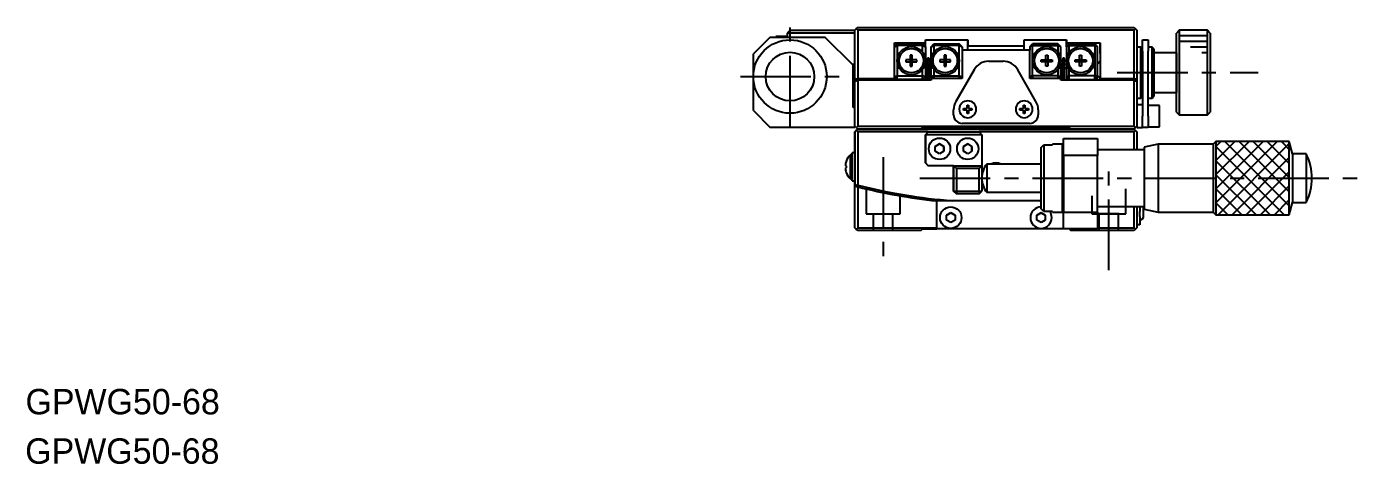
# Model space of a CAD drawing. Extents: x -13 to 402, y -21 to 235.
# Drawn here: x -12.6 to 225.6, y -20.9 to 56.5 of the extents above; entities that cross this region are included whole.
import ezdxf

# ---------------------------------------------------------------- set-up
doc = ezdxf.new("R2010")
doc.units = 0
doc.header["$LTSCALE"] = 10
doc.linetypes.add('CENTER', pattern=[2, 1.25, -0.25, 0.25, -0.25])
doc.linetypes.add('DASHED', pattern=[3.5, 2, -1.5])
doc.layers.get('0').update_dxf_attribs({"linetype": 'CONTINUOUS'})
doc.layers.add('CENTER', color=1, linetype='CENTER')
doc.styles.get("Standard").update_dxf_attribs({"font": 'FGP教科書体NT-M'})

msp = doc.modelspace()

# ---------------------------------------------------------------- linework, layer by layer
at = {"color": 7, "linetype": 'CONTINUOUS'}
for p, q in [((120.13297, 54.818313), (120.13297, 54.718313)), ((120.13297, 54.818313), (120.13297, 54.718313)), ((122.13297, 54.818313), (120.13297, 54.818313)), ((122.63297, 55.918313), (122.13297, 55.418313)), ((122.63297, 55.918313), (122.13297, 55.418313)), ((134.13297, 55.418313), (122.13297, 55.418313)), ((122.13297, 55.418313), (122.13297, 54.718313)), ((122.13297, 55.418313), (122.13297, 54.818313)), ((122.63297, 55.918313), (134.13297, 55.918313)), ((134.13297, 55.918313), (134.38297, 56.168313)), ((134.38297, 56.168313), (134.13297, 55.918313)), ((134.13297, 47.212419), (134.13297, 55.918313)), ((134.63297, 56.418313), (134.38297, 56.168313)), ((134.38297, 56.168313), (134.63297, 56.418313)), ((134.38297, 56.168313), (134.63297, 55.918313)), ((134.63297, 56.418313), (183.63297, 56.418313)), ((134.63297, 55.918313), (134.63297, 47.372872)), ((183.63297, 55.918313), (134.63297, 55.918313)), ((183.63297, 56.418313), (183.88297, 56.168313)), ((183.63297, 55.918313), (183.88297, 56.168313)), ((183.63297, 47.372872), (183.63297, 55.918313)), ((183.88297, 56.168313), (184.13297, 55.918313)), ((184.13297, 55.918313), (184.13297, 47.212419)), ((191.63297, 55.918313), (191.13297, 55.418313)), ((191.13297, 51.918313), (191.13297, 55.418313)), ((191.13297, 48.418313), (191.13297, 55.418313)), ((191.63297, 55.918313), (191.63297, 48.418313)), ((196.63297, 55.918313), (191.63297, 55.918313)), ((196.63297, 48.418313), (196.63297, 55.918313)), ((197.13297, 55.418313), (196.63297, 55.918313)), ((197.13297, 55.418313), (197.13297, 48.418313)), ((119.13297, 54.718313), (116.13297, 51.718313)), ((119.13297, 54.718313), (128.83297, 54.718313)), ((133.83297, 49.718313), (128.83297, 54.718313)), ((141.13297, 53.707635), (146.63297, 53.707635)), ((141.13297, 47.372872), (141.13297, 53.707635)), ((141.63297, 53.543497), (141.13297, 53.004029)), ((141.13297, 53.004029), (141.63297, 53.20939)), ((141.63297, 53.543497), (141.63297, 53.20939)), ((141.63297, 53.543497), (146.13297, 53.543497)), ((141.63297, 53.20939), (141.63297, 50.518313)), ((146.13297, 53.20939), (141.63297, 53.20939)), ((146.13297, 53.543497), (146.13297, 53.20939)), ((146.13297, 53.543497), (146.63297, 53.004029)), ((146.13297, 53.20939), (146.63297, 53.004029)), ((146.13297, 52.018313), (146.13297, 53.20939)), ((146.63297, 54.238188), (154.13297, 54.238188)), ((146.63297, 53.707635), (146.63297, 54.238188)), ((146.63297, 53.004029), (146.63297, 53.707635)), ((146.63297, 53.004029), (146.63297, 51.329542)), ((147.63297, 53.004029), (148.13297, 53.543497)), ((147.63297, 53.004029), (148.13297, 53.20939)), ((147.63297, 51.329542), (147.63297, 53.004029)), ((148.13297, 53.20939), (148.13297, 53.543497)), ((148.13297, 53.543497), (152.63297, 53.543497)), ((152.63297, 53.20939), (148.13297, 53.20939)), ((148.13297, 53.20939), (148.13297, 52.018313)), ((152.63297, 53.20939), (152.63297, 53.543497)), ((153.13297, 53.004029), (152.63297, 53.543497)), ((152.63297, 50.518313), (152.63297, 53.20939)), ((152.63297, 53.20939), (153.13297, 53.004029)), ((153.13297, 53.004029), (153.13297, 52.418313)), ((153.13297, 52.418313), (153.13297, 47.372872)), ((165.13297, 52.418313), (153.13297, 52.418313)), ((154.13297, 54.238188), (154.13297, 53.177524)), ((154.13297, 53.177524), (154.13297, 54.238188)), ((154.13297, 52.418313), (154.13297, 54.238188)), ((154.13297, 53.177524), (164.13297, 53.177524)), ((154.13297, 52.418313), (154.13297, 53.177524)), ((154.13297, 52.418313), (154.13297, 53.177524)), ((164.13297, 54.238188), (171.63297, 54.238188)), ((164.13297, 53.177524), (164.13297, 54.238188)), ((164.13297, 52.418313), (164.13297, 53.177524)), ((165.13297, 53.004029), (165.63297, 53.543497)), ((165.63297, 53.20939), (165.13297, 53.004029)), ((165.13297, 53.004029), (165.13297, 52.418313)), ((165.13297, 47.372872), (165.13297, 52.418313)), ((165.63297, 53.20939), (165.63297, 53.543497)), ((170.13297, 53.543497), (165.63297, 53.543497)), ((165.63297, 50.518313), (165.63297, 53.20939)), ((165.63297, 53.20939), (170.13297, 53.20939)), ((170.13297, 53.20939), (170.13297, 53.543497)), ((170.63297, 53.004029), (170.13297, 53.543497)), ((170.63297, 53.004029), (170.13297, 53.20939)), ((170.13297, 53.20939), (170.13297, 52.018313)), ((170.63297, 51.329542), (170.63297, 53.004029)), ((171.63297, 54.238188), (171.63297, 53.707635)), ((171.63297, 53.707635), (171.63297, 54.238188)), ((171.63297, 53.004029), (171.63297, 54.238188)), ((171.63297, 53.707635), (177.63297, 53.707635)), ((171.63297, 53.004029), (171.63297, 53.707635)), ((171.63297, 53.004029), (171.63297, 53.707635)), ((172.13297, 53.543497), (171.63297, 53.004029)), ((172.13297, 53.20939), (171.63297, 53.004029)), ((171.63297, 53.004029), (171.63297, 51.329542)), ((172.13297, 53.543497), (172.13297, 53.20939)), ((176.63297, 53.543497), (172.13297, 53.543497)), ((172.13297, 53.20939), (176.63297, 53.20939)), ((172.13297, 52.018313), (172.13297, 53.20939)), ((176.63297, 53.543497), (176.63297, 53.20939)), ((176.63297, 53.543497), (177.13297, 53.004029)), ((176.63297, 53.20939), (176.63297, 50.518313)), ((177.13297, 53.004029), (176.63297, 53.20939)), ((177.13297, 47.737155), (177.13297, 53.004029)), ((177.63297, 53.707635), (177.63297, 47.372872)), ((177.63297, 51.805937), (177.63297, 53.707635)), ((184.83297, 52.918313), (184.13297, 52.918313)), ((184.83297, 48.418313), (184.83297, 52.918313)), ((185.13297, 52.618313), (184.83297, 52.918313)), ((185.13297, 54.218313), (186.13297, 54.218313)), ((185.13297, 52.218313), (185.13297, 54.218313)), ((186.13297, 54.218313), (186.13297, 52.218313)), ((186.83297, 52.918313), (186.13297, 52.918313)), ((186.83297, 48.418313), (186.83297, 52.918313)), ((187.13297, 52.618313), (186.83297, 52.918313)), ((187.13297, 52.618313), (187.13297, 48.418313)), ((116.13297, 47.718313), (116.13297, 51.718313)), ((141.63297, 50.518313), (141.63297, 47.874505)), ((143.95297, 50.698313), (143.159581, 50.698313)), ((143.159581, 50.698313), (143.159581, 50.338313)), ((143.159581, 50.338313), (143.95297, 50.338313)), ((143.937235, 50.698313), (143.937235, 50.338313)), ((144.31297, 51.491701), (143.95297, 51.491701)), ((143.95297, 51.491701), (143.95297, 50.698313)), ((144.31297, 50.714048), (143.95297, 50.714048)), ((143.95297, 50.338313), (143.95297, 49.544925)), ((143.95297, 50.322578), (144.31297, 50.322578)), ((144.31297, 50.698313), (144.31297, 51.491701)), ((145.106358, 50.698313), (144.31297, 50.698313)), ((144.31297, 49.544925), (144.31297, 50.338313)), ((144.31297, 50.338313), (145.106358, 50.338313)), ((144.328705, 50.338313), (144.328705, 50.698313)), ((145.106358, 50.338313), (145.106358, 50.698313)), ((146.63297, 51.329542), (146.522656, 51.250217)), ((146.63297, 51.329542), (146.63297, 50.518313)), ((146.63297, 50.518313), (146.63297, 49.403627)), ((146.98297, 50.197032), (146.98297, 50.95511)), ((147.28297, 50.95511), (146.98297, 50.95511)), ((146.98297, 47.285905), (146.98297, 50.197032)), ((147.28297, 50.95511), (147.28297, 50.197032)), ((147.28297, 47.285905), (147.28297, 50.197032)), ((147.63297, 50.518313), (147.63297, 51.329542)), ((147.743283, 51.250217), (147.63297, 51.329542)), ((147.63297, 49.403627), (147.63297, 50.518313)), ((149.95297, 50.698313), (149.159581, 50.698313)), ((149.159581, 50.698313), (149.159581, 50.338313)), ((149.159581, 50.338313), (149.95297, 50.338313)), ((149.937235, 50.698313), (149.937235, 50.338313)), ((150.31297, 51.491701), (149.95297, 51.491701)), ((149.95297, 51.491701), (149.95297, 50.698313)), ((150.31297, 50.714048), (149.95297, 50.714048)), ((149.95297, 50.338313), (149.95297, 49.544925)), ((149.95297, 50.322578), (150.31297, 50.322578)), ((150.31297, 50.698313), (150.31297, 51.491701)), ((151.106358, 50.698313), (150.31297, 50.698313)), ((150.31297, 49.544925), (150.31297, 50.338313)), ((150.31297, 50.338313), (151.106358, 50.338313)), ((150.328705, 50.338313), (150.328705, 50.698313)), ((151.106358, 50.338313), (151.106358, 50.698313)), ((152.63297, 47.874505), (152.63297, 50.518313)), ((157.865021, 50.418313), (160.400919, 50.418313)), ((165.63297, 47.874505), (165.63297, 50.518313)), ((167.159581, 50.338313), (167.159581, 50.698313)), ((167.159581, 50.698313), (167.95297, 50.698313)), ((167.95297, 50.338313), (167.159581, 50.338313)), ((167.937235, 50.338313), (167.937235, 50.698313)), ((167.95297, 51.491701), (168.31297, 51.491701)), ((167.95297, 50.698313), (167.95297, 51.491701)), ((167.95297, 50.714048), (168.31297, 50.714048)), ((167.95297, 49.544925), (167.95297, 50.338313)), ((168.31297, 50.322578), (167.95297, 50.322578)), ((168.31297, 51.491701), (168.31297, 50.698313)), ((168.31297, 50.698313), (169.106358, 50.698313)), ((168.31297, 50.338313), (168.31297, 49.544925)), ((169.106358, 50.338313), (168.31297, 50.338313)), ((168.328705, 50.698313), (168.328705, 50.338313)), ((169.106358, 50.698313), (169.106358, 50.338313)), ((170.522656, 51.250217), (170.63297, 51.329542)), ((170.63297, 50.518313), (170.63297, 51.329542)), ((170.63297, 49.403627), (170.63297, 50.518313)), ((170.98297, 50.95511), (170.98297, 50.197032)), ((171.28297, 50.95511), (170.98297, 50.95511)), ((170.98297, 47.285905), (170.98297, 50.197032)), ((171.28297, 50.197032), (171.28297, 50.95511)), ((171.28297, 47.285905), (171.28297, 50.197032)), ((171.63297, 51.329542), (171.63297, 50.518313)), ((171.63297, 51.329542), (171.743283, 51.250217)), ((171.63297, 50.518313), (171.63297, 49.403627)), ((173.159581, 50.338313), (173.159581, 50.698313)), ((173.159581, 50.698313), (173.95297, 50.698313)), ((173.95297, 50.338313), (173.159581, 50.338313)), ((173.937235, 50.338313), (173.937235, 50.698313)), ((173.95297, 51.491701), (174.31297, 51.491701)), ((173.95297, 50.698313), (173.95297, 51.491701)), ((173.95297, 50.714048), (174.31297, 50.714048)), ((173.95297, 49.544925), (173.95297, 50.338313)), ((174.31297, 50.322578), (173.95297, 50.322578)), ((174.31297, 51.491701), (174.31297, 50.698313)), ((174.31297, 50.698313), (175.106358, 50.698313)), ((174.31297, 50.338313), (174.31297, 49.544925)), ((175.106358, 50.338313), (174.31297, 50.338313)), ((174.328705, 50.698313), (174.328705, 50.338313)), ((175.106358, 50.698313), (175.106358, 50.338313)), ((176.63297, 50.518313), (176.63297, 47.874505)), ((177.38297, 50.168313), (177.13297, 49.918313)), ((177.63297, 50.418313), (177.38297, 50.168313)), ((185.13297, 52.218313), (185.13297, 40.718313)), ((186.13297, 40.718313), (186.13297, 52.218313)), ((191.13297, 51.918313), (187.13297, 51.918313)), ((191.13297, 44.918313), (191.13297, 51.918313)), ((191.13297, 51.918313), (191.13297, 48.418313)), ((116.13297, 41.718313), (116.13297, 47.718313)), ((133.63297, 49.918313), (134.13297, 49.918313)), ((133.83297, 42.218313), (133.83297, 49.718313)), ((141.13297, 47.737155), (141.63297, 47.874505)), ((141.13297, 47.737155), (141.63297, 47.218876)), ((141.63297, 47.874505), (146.13297, 47.874505)), ((141.63297, 47.218876), (141.63297, 47.874505)), ((143.95297, 49.544925), (144.31297, 49.544925)), ((146.13297, 47.874505), (146.13297, 49.018313)), ((146.13297, 47.218876), (146.13297, 47.874505)), ((146.63297, 47.737155), (146.13297, 47.874505)), ((146.13297, 47.218876), (146.63297, 47.737155)), ((146.469335, 49.629553), (146.63297, 49.403627)), ((146.63297, 49.918313), (146.98297, 49.918313)), ((146.63297, 49.403627), (146.63297, 47.737155)), ((146.964047, 49.356415), (146.63297, 49.032573)), ((146.63297, 47.737155), (146.63297, 47.057535)), ((146.965991, 49.358294), (146.964048, 49.356417)), ((146.982954, 49.372886), (146.964053, 49.356421)), ((147.28297, 49.918313), (147.63297, 49.918313)), ((147.632928, 49.109953), (147.28303, 49.372641)), ((147.63297, 49.403627), (147.796605, 49.629553)), ((147.63297, 47.737155), (147.63297, 49.403627)), ((148.13297, 47.874505), (147.63297, 47.737155)), ((147.63297, 47.372872), (147.63297, 47.737155)), ((147.63297, 47.737155), (147.984389, 47.372855)), ((148.13297, 49.018313), (148.13297, 47.874505)), ((148.13297, 47.874505), (152.63297, 47.874505)), ((148.13297, 47.874505), (148.13297, 47.372872)), ((149.95297, 49.544925), (150.31297, 49.544925)), ((155.266944, 48.918313), (152.034894, 43.320237)), ((152.63297, 47.874505), (153.13297, 47.737155)), ((152.63297, 47.874505), (152.63297, 47.372872)), ((152.781551, 47.372855), (153.13297, 47.737155)), ((166.231046, 43.320237), (162.998995, 48.918313)), ((165.63297, 47.874505), (165.13297, 47.737155)), ((165.484389, 47.372855), (165.13297, 47.737155)), ((170.13297, 47.874505), (165.63297, 47.874505)), ((165.63297, 47.874505), (165.63297, 47.372872)), ((168.31297, 49.544925), (167.95297, 49.544925)), ((170.13297, 49.018313), (170.13297, 47.874505)), ((170.13297, 47.874505), (170.63297, 47.737155)), ((170.13297, 47.874505), (170.13297, 47.372872)), ((170.63297, 47.737155), (170.281551, 47.372855)), ((170.63297, 49.403627), (170.469335, 49.629553)), ((170.63297, 49.918313), (170.98297, 49.918313)), ((170.63297, 47.737155), (170.63297, 49.403627)), ((170.63297, 47.372872), (170.63297, 47.737155)), ((170.982875, 49.372623), (170.633015, 49.109956)), ((171.28297, 49.918313), (171.63297, 49.918313)), ((171.301888, 49.35642), (171.282997, 49.372877)), ((171.63297, 49.032573), (171.301892, 49.356415)), ((171.796605, 49.629553), (171.63297, 49.403627)), ((171.63297, 49.403627), (171.63297, 47.737155)), ((171.63297, 47.737155), (172.13297, 47.874505)), ((172.13297, 47.218876), (171.63297, 47.737155)), ((171.63297, 47.737155), (171.63297, 47.057535)), ((172.13297, 47.874505), (172.13297, 49.018313)), ((176.63297, 47.874505), (172.13297, 47.874505)), ((172.13297, 47.218876), (172.13297, 47.874505)), ((174.31297, 49.544925), (173.95297, 49.544925)), ((176.63297, 47.218876), (176.63297, 47.874505)), ((177.13297, 47.737155), (176.63297, 47.874505)), ((177.13297, 47.737155), (176.63297, 47.218876)), ((177.13297, 47.918313), (177.38297, 47.668313)), ((177.23297, 47.818313), (177.13297, 47.718313)), ((177.13297, 47.057535), (177.13297, 47.737155)), ((177.38297, 47.668313), (177.63297, 47.418313)), ((184.83297, 43.918313), (184.83297, 48.418313)), ((186.83297, 43.918313), (186.83297, 48.418313)), ((187.13297, 48.418313), (187.13297, 44.218313)), ((191.13297, 41.418313), (191.13297, 48.418313)), ((191.13297, 48.418313), (191.13297, 44.918313)), ((191.63297, 48.418313), (191.63297, 40.918313)), ((196.63297, 40.918313), (196.63297, 48.418313)), ((197.13297, 48.418313), (197.13297, 41.418313)), ((134.13297, 46.897735), (134.13297, 47.212419)), ((134.13297, 46.418318), (134.13297, 46.897735)), ((134.13297, 38.918313), (134.13297, 46.418318)), ((134.63297, 47.372872), (141.13297, 47.372872)), ((134.63297, 47.057535), (134.63297, 38.918313)), ((147.63297, 47.057535), (134.63297, 47.057535)), ((141.13297, 47.057535), (141.13297, 47.372872)), ((146.13297, 47.218876), (141.63297, 47.218876)), ((141.63297, 47.218876), (141.63297, 47.057535)), ((146.13297, 47.057535), (146.13297, 47.218876)), ((146.633012, 47.135646), (146.723691, 47.057433)), ((146.98297, 47.057535), (146.98297, 47.285905)), ((147.28297, 47.285905), (147.28297, 47.057535)), ((147.474004, 47.057535), (147.63297, 47.213027)), ((147.63297, 47.372872), (147.63297, 47.057535)), ((153.13297, 47.372872), (147.63297, 47.372872)), ((170.63297, 47.372872), (165.13297, 47.372872)), ((170.63297, 47.057535), (170.63297, 47.372872)), ((170.63297, 47.213027), (170.791935, 47.057535)), ((183.63297, 47.057535), (170.63297, 47.057535)), ((170.98297, 47.285905), (170.98297, 47.057535)), ((171.28297, 47.057535), (171.28297, 47.285905)), ((171.542221, 47.05741), (171.632925, 47.135644)), ((172.13297, 47.218876), (176.63297, 47.218876)), ((172.13297, 47.057535), (172.13297, 47.218876)), ((176.63297, 47.218876), (176.63297, 47.057535)), ((177.63297, 47.372872), (183.63297, 47.372872)), ((177.63297, 47.057535), (177.63297, 47.372872)), ((183.63297, 38.918313), (183.63297, 47.057535)), ((184.13297, 47.212419), (184.13297, 46.897735)), ((184.13297, 46.897735), (184.13297, 46.418318)), ((184.13297, 46.418318), (184.13297, 38.918313)), ((184.13297, 43.918313), (184.83297, 43.918313)), ((184.83297, 43.918313), (185.13297, 44.218313)), ((186.13297, 43.918313), (186.83297, 43.918313)), ((186.83297, 43.918313), (187.13297, 44.218313)), ((187.13297, 44.918313), (191.13297, 44.918313)), ((191.13297, 41.418313), (191.13297, 44.918313)), ((116.13297, 41.718313), (119.13297, 38.718313)), ((134.13297, 42.218313), (133.83297, 42.218313)), ((151.63297, 40.918313), (151.63297, 41.820237)), ((153.38297, 42.043313), (154.00797, 42.043313)), ((153.38297, 41.793313), (153.38297, 42.043313)), ((154.00797, 41.793313), (153.38297, 41.793313)), ((154.00797, 42.668313), (154.25797, 42.668313)), ((154.00797, 42.043313), (154.00797, 42.668313)), ((154.00797, 41.168313), (154.00797, 41.793313)), ((154.25797, 41.168313), (154.00797, 41.168313)), ((154.25797, 42.668313), (154.25797, 42.043313)), ((154.25797, 42.043313), (154.25797, 42.668313)), ((154.25797, 42.043313), (154.88297, 42.043313)), ((154.88297, 41.793313), (154.25797, 41.793313)), ((154.25797, 41.793313), (154.25797, 41.168313)), ((154.25797, 41.168313), (154.25797, 41.793313)), ((154.88297, 42.043313), (154.88297, 41.793313)), ((154.88297, 41.793313), (154.88297, 42.043313)), ((163.38297, 42.043313), (164.00797, 42.043313)), ((163.38297, 41.793313), (163.38297, 42.043313)), ((164.00797, 41.793313), (163.38297, 41.793313)), ((164.00797, 42.668313), (164.25797, 42.668313)), ((164.00797, 42.043313), (164.00797, 42.668313)), ((164.00797, 41.168313), (164.00797, 41.793313)), ((164.25797, 41.168313), (164.00797, 41.168313)), ((164.25797, 42.668313), (164.25797, 42.043313)), ((164.25797, 42.043313), (164.25797, 42.668313)), ((164.25797, 42.043313), (164.88297, 42.043313)), ((164.88297, 41.793313), (164.25797, 41.793313)), ((164.25797, 41.793313), (164.25797, 41.168313)), ((164.25797, 41.168313), (164.25797, 41.793313)), ((164.88297, 42.043313), (164.88297, 41.793313)), ((164.88297, 41.793313), (164.88297, 42.043313)), ((166.63297, 41.820237), (166.63297, 40.918313)), ((185.13297, 42.718313), (184.13297, 42.718313)), ((185.13297, 38.718313), (185.13297, 40.718313)), ((188.13297, 42.618313), (186.13297, 42.618313)), ((186.13297, 40.718313), (186.13297, 38.718313)), ((188.13297, 40.718313), (188.13297, 42.618313)), ((188.13297, 38.818313), (188.13297, 40.718313)), ((191.13297, 41.418313), (191.63297, 40.918313)), ((191.63297, 40.918313), (196.63297, 40.918313)), ((196.63297, 40.918313), (197.13297, 41.418313)), ((134.13297, 38.718313), (119.13297, 38.718313)), ((134.13297, 38.918313), (134.13297, 38.718313)), ((134.38297, 38.668313), (134.13297, 38.918313)), ((134.13297, 37.918313), (134.38297, 38.168313)), ((134.38297, 38.168313), (134.13297, 37.918313)), ((134.63297, 38.918313), (134.38297, 38.668313)), ((134.38297, 38.668313), (134.63297, 38.418313)), ((134.38297, 38.168313), (134.63297, 38.418313)), ((134.38297, 38.168313), (134.63297, 38.418313)), ((134.38297, 38.168313), (134.63297, 37.918313)), ((134.63297, 38.918313), (183.63297, 38.918313)), ((145.83297, 38.418313), (134.63297, 38.418313)), ((134.63297, 38.418313), (145.83297, 38.418313)), ((145.83297, 38.418313), (146.13297, 38.718313)), ((145.83297, 38.418313), (172.43297, 38.418313)), ((146.13297, 38.718313), (172.13297, 38.718313)), ((165.13297, 39.418313), (153.13297, 39.418313)), ((172.13297, 38.718313), (172.43297, 38.418313)), ((183.63297, 38.418313), (172.43297, 38.418313)), ((172.43297, 38.418313), (183.63297, 38.418313)), ((183.88297, 38.668313), (183.63297, 38.918313)), ((183.88297, 38.668313), (183.63297, 38.418313)), ((183.63297, 38.418313), (183.88297, 38.168313)), ((183.63297, 37.918313), (183.88297, 38.168313)), ((184.13297, 38.918313), (183.88297, 38.668313)), ((183.88297, 38.168313), (184.13297, 37.918313)), ((184.13297, 38.918313), (184.13297, 38.718313)), ((184.13297, 38.718313), (185.13297, 38.718313)), ((186.13297, 38.718313), (185.13297, 38.718313)), ((186.13297, 38.818313), (188.13297, 38.818313)), ((134.13297, 28.626873), (134.13297, 37.918313)), ((134.13297, 37.918313), (134.13297, 34.84153)), ((134.63297, 37.918313), (134.63297, 28.497773)), ((147.13297, 37.918313), (134.63297, 37.918313)), ((147.13297, 37.918313), (146.63297, 37.418313)), ((146.63297, 37.418313), (147.13297, 37.918313)), ((146.63297, 32.418313), (146.63297, 37.418313)), ((146.63297, 37.418313), (146.63297, 32.418313)), ((156.63297, 37.418313), (146.63297, 37.418313)), ((147.13297, 37.918313), (156.13297, 37.918313)), ((148.38297, 35.351326), (149.13297, 35.784338)), ((149.13297, 35.784338), (148.38297, 35.351326)), ((149.13297, 35.784338), (149.88297, 35.351326)), ((149.88297, 35.351326), (149.13297, 35.784338)), ((153.38297, 35.351326), (154.13297, 35.784338)), ((154.13297, 35.784338), (153.38297, 35.351326)), ((154.13297, 35.784338), (154.88297, 35.351326)), ((154.88297, 35.351326), (154.13297, 35.784338)), ((156.13297, 37.918313), (156.63297, 37.418313)), ((183.63297, 37.918313), (156.13297, 37.918313)), ((156.63297, 37.418313), (156.63297, 31.918313)), ((171.13297, 36.718313), (177.13297, 36.718313)), ((171.13297, 33.718313), (171.13297, 36.718313)), ((177.13297, 36.718313), (177.13297, 33.718313)), ((183.63297, 34.718313), (183.63297, 37.918313)), ((184.13297, 37.918313), (184.13297, 34.718313)), ((198.132976, 36.218312), (197.632974, 35.718309)), ((211.132977, 36.218312), (198.132976, 36.218312)), ((198.132976, 36.218312), (198.132976, 23.218314)), ((211.722465, 34.018313), (211.132977, 36.218312)), ((211.132977, 23.218314), (211.132977, 36.218312)), ((133.340722, 29.568313), (133.340722, 33.868313)), ((133.63297, 33.868313), (133.340722, 33.868313)), ((133.63297, 33.868313), (133.340722, 33.868313)), ((133.63297, 29.218313), (133.63297, 34.218313)), ((134.13297, 34.218313), (133.63297, 34.218313)), ((134.13297, 34.218313), (133.63297, 34.218313)), ((134.13297, 35.360747), (134.13297, 34.84153)), ((134.13297, 34.342918), (134.13297, 35.360747)), ((134.13297, 35.360747), (134.13297, 34.342918)), ((134.13297, 34.84153), (134.13297, 35.360747)), ((134.13297, 34.84153), (134.13297, 28.626873)), ((134.13297, 34.342918), (134.13297, 34.84153)), ((134.13297, 34.84153), (134.13297, 34.342918)), ((148.38297, 34.4853), (148.38297, 35.351326)), ((149.13297, 34.052288), (148.38297, 34.4853)), ((149.88297, 34.4853), (149.13297, 34.052288)), ((149.88297, 35.351326), (149.88297, 34.4853)), ((149.88297, 34.4853), (149.88297, 35.351326)), ((153.38297, 34.4853), (153.38297, 35.351326)), ((154.13297, 34.052288), (153.38297, 34.4853)), ((154.88297, 34.4853), (154.13297, 34.052288)), ((154.88297, 35.351326), (154.88297, 34.4853)), ((154.88297, 34.4853), (154.88297, 35.351326)), ((167.13297, 35.12664), (167.63297, 35.634393)), ((167.13297, 24.309986), (167.13297, 35.12664)), ((167.63297, 35.634393), (167.63297, 23.802233)), ((167.63297, 35.634393), (169.13297, 35.634393)), ((169.13297, 35.634393), (169.13297, 35.718313)), ((170.93297, 35.718313), (169.13297, 35.718313)), ((170.93297, 23.718313), (170.93297, 35.718313)), ((171.13297, 35.518313), (170.93297, 35.718313)), ((177.13297, 33.718313), (171.13297, 33.718313)), ((171.13297, 33.718313), (171.13297, 23.718313)), ((185.38297, 34.718313), (177.13297, 34.718313)), ((177.13297, 23.718313), (177.13297, 33.718313)), ((187.882969, 35.718309), (185.38297, 35.21831)), ((185.38297, 35.21831), (185.38297, 24.218316)), ((187.882969, 35.718309), (187.882969, 23.718317)), ((197.632974, 35.718309), (187.882969, 35.718309)), ((197.632974, 35.718309), (197.632974, 23.718317)), ((211.722465, 34.018313), (211.722465, 25.418313)), ((214.132976, 34.018313), (211.722465, 34.018313)), ((214.132976, 34.018313), (214.132976, 25.418313)), ((132.443789, 31.898313), (132.600989, 31.898313)), ((132.600989, 31.538313), (132.443789, 31.538313)), ((132.59645, 32.695122), (132.600989, 32.691701)), ((132.600989, 31.898313), (132.600989, 31.538313)), ((146.63297, 32.418313), (147.13297, 31.918313)), ((147.13297, 31.918313), (146.63297, 32.418313)), ((151.63297, 31.918313), (147.13297, 31.918313)), ((151.63297, 31.918313), (156.63297, 31.918313)), ((151.63297, 31.918313), (152.13297, 31.418313)), ((151.63297, 27.418313), (151.63297, 31.918313)), ((151.63297, 31.918313), (151.63297, 28.918313)), ((156.13297, 31.418313), (152.13297, 31.418313)), ((152.13297, 31.418313), (152.13297, 27.418313)), ((156.63297, 31.918313), (156.13297, 31.418313)), ((156.13297, 27.418313), (156.13297, 31.418313)), ((156.63297, 31.918313), (156.63297, 27.418313)), ((157.510479, 32.218309), (157.510479, 27.218317)), ((167.13297, 32.218309), (157.510479, 32.218309)), ((132.600989, 30.744925), (132.59645, 30.741504)), ((133.340722, 29.568313), (133.63297, 29.568313)), ((133.340722, 29.568313), (133.63297, 29.568313)), ((133.63297, 29.218313), (134.13297, 29.218313)), ((133.63297, 29.218313), (134.13297, 29.218313)), ((134.13297, 28.316856), (134.13297, 28.626873)), ((151.63297, 30.468313), (151.63297, 29.718313)), ((151.63297, 30.468313), (151.63297, 28.968313)), ((151.63297, 29.718313), (151.63297, 28.968313)), ((151.63297, 28.918313), (151.63297, 27.418313)), ((134.13297, 20.918313), (134.13297, 28.316856)), ((134.63297, 28.188172), (134.63297, 20.918313)), ((151.63297, 27.418313), (152.13297, 26.918313)), ((151.63297, 27.418313), (152.13297, 27.418313)), ((152.13297, 26.918313), (151.63297, 27.418313)), ((152.13297, 27.418313), (152.13297, 26.918313)), ((152.13297, 27.418313), (156.13297, 27.418313)), ((156.13297, 26.918313), (152.13297, 26.918313)), ((156.13297, 27.418313), (156.13297, 26.918313)), ((156.13297, 27.418313), (156.63297, 27.418313)), ((156.13297, 26.918313), (156.63297, 27.418313)), ((157.510479, 27.218317), (167.13297, 27.218317)), ((148.63297, 20.718313), (148.63297, 25.718313)), ((167.13297, 25.718313), (148.63297, 25.718313)), ((167.63297, 23.802233), (167.13297, 24.309986)), ((170.93297, 23.718313), (171.13297, 23.918313)), ((177.13297, 24.718313), (185.38297, 24.718313)), ((183.63297, 20.918313), (183.63297, 24.718313)), ((184.13297, 24.718313), (184.13297, 20.918313)), ((184.63297, 24.718313), (184.63297, 23.820237)), ((185.23297, 24.718313), (185.23297, 22.668313)), ((185.23297, 24.668313), (185.23297, 24.043313)), ((185.23297, 24.043313), (185.23297, 23.793313)), ((185.38297, 24.218316), (187.882969, 23.718317)), ((211.132977, 23.218314), (211.722465, 25.418313)), ((211.722465, 25.418313), (214.132976, 25.418313)), ((150.38297, 23.151326), (151.13297, 23.584338)), ((151.13297, 23.584338), (150.38297, 23.151326)), ((150.38297, 22.2853), (150.38297, 23.151326)), ((151.13297, 21.852288), (150.38297, 22.2853)), ((151.13297, 23.584338), (151.88297, 23.151326)), ((151.88297, 23.151326), (151.13297, 23.584338)), ((151.88297, 22.2853), (151.13297, 21.852288)), ((151.88297, 23.151326), (151.88297, 22.2853)), ((166.38297, 23.151326), (167.13297, 23.584338)), ((167.13297, 23.584338), (166.38297, 23.151326)), ((166.38297, 22.2853), (166.38297, 23.151326)), ((167.13297, 21.852288), (166.38297, 22.2853)), ((167.13297, 23.584338), (167.88297, 23.151326)), ((167.88297, 23.151326), (167.13297, 23.584338)), ((167.88297, 22.2853), (167.13297, 21.852288)), ((169.13297, 23.802233), (167.63297, 23.802233)), ((167.88297, 23.151326), (167.88297, 22.2853)), ((169.13297, 23.718313), (169.13297, 23.802233)), ((169.13297, 23.718313), (170.93297, 23.718313)), ((171.13297, 23.718313), (177.13297, 23.718313)), ((171.13297, 20.718313), (171.13297, 23.718313)), ((177.13297, 23.718313), (177.13297, 20.718313)), ((184.63297, 23.118313), (184.63297, 23.820237)), ((184.63297, 22.918313), (184.63297, 23.118313)), ((184.63297, 22.918313), (184.63297, 21.418313)), ((184.88297, 22.418313), (184.98297, 22.418313)), ((185.23297, 23.793313), (185.23297, 23.168313)), ((187.882969, 23.718317), (197.632974, 23.718317)), ((197.632974, 23.718317), (198.132976, 23.218314)), ((198.132976, 23.218314), (211.132977, 23.218314)), ((134.38297, 20.668313), (134.13297, 20.918313)), ((134.63297, 20.918313), (134.38297, 20.668313)), ((134.63297, 20.418313), (134.38297, 20.668313)), ((134.63297, 20.918313), (148.63297, 20.918313)), ((145.83297, 20.418313), (134.63297, 20.418313)), ((145.83297, 20.418313), (146.13297, 20.718313)), ((146.13297, 20.718313), (148.63297, 20.718313)), ((171.13297, 20.718313), (148.63297, 20.718313)), ((177.13297, 20.718313), (171.13297, 20.718313)), ((172.13297, 20.718313), (172.43297, 20.418313)), ((183.63297, 20.418313), (172.43297, 20.418313)), ((177.13297, 20.918313), (183.63297, 20.918313)), ((183.88297, 20.668313), (183.63297, 20.918313)), ((183.88297, 20.668313), (183.63297, 20.418313)), ((184.13297, 20.918313), (183.88297, 20.668313)), ((184.63297, 21.418313), (184.13297, 21.418313))]:
    msp.add_line(p, q, dxfattribs=at)
at = {"color": 3, "linetype": 'CONTINUOUS'}
for p, q in [((196.63297, 54.918313), (191.63297, 54.918313)), ((196.63297, 53.918313), (191.63297, 53.918313)), ((196.63297, 52.918313), (193.63297, 52.918313)), ((196.63297, 51.918313), (195.63297, 51.918313)), ((198.132976, 35.347636), (199.003652, 36.218312)), ((198.132976, 32.847636), (201.503652, 36.218312)), ((198.132976, 30.347636), (204.003652, 36.218312)), ((198.132976, 27.847636), (206.503652, 36.218312)), ((198.132976, 25.347636), (209.003652, 36.218312)), ((198.503654, 23.218314), (211.132977, 35.847637)), ((199.730402, 36.218312), (211.132977, 24.815737)), ((202.230402, 36.218312), (211.132977, 27.315737)), ((204.730402, 36.218312), (211.132977, 29.815737)), ((207.230402, 36.218312), (211.132977, 32.315737)), ((209.730402, 36.218312), (211.132977, 34.815737)), ((198.132976, 35.315738), (210.2304, 23.218314)), ((198.132976, 32.815738), (207.7304, 23.218314)), ((201.003654, 23.218314), (211.132977, 33.347637)), ((198.132976, 30.315738), (205.2304, 23.218314)), ((203.503654, 23.218314), (211.132977, 30.847637)), ((198.132976, 27.815738), (202.7304, 23.218314)), ((206.003654, 23.218314), (211.132977, 28.347637)), ((198.132976, 25.315738), (200.2304, 23.218314)), ((208.503654, 23.218314), (211.132977, 25.847637)), ((211.003654, 23.218314), (211.132977, 23.347637))]:
    msp.add_line(p, q, dxfattribs=at)
at = {"color": 3, "linetype": 'DASHED'}
for p, q in [((136.13297, 27.818526), (136.13297, 23.418313)), ((142.13297, 23.418313), (142.13297, 26.584321)), ((176.13297, 26.584431), (176.13297, 23.418313)), ((182.13297, 23.418313), (182.13297, 27.818675)), ((136.13297, 23.418313), (142.13297, 23.418313)), ((137.38297, 23.418313), (137.38297, 20.418313)), ((140.88297, 20.418313), (140.88297, 23.418313)), ((176.13297, 23.418313), (182.13297, 23.418313)), ((180.982873, 23.418313), (176.28297, 23.418313)), ((179.93297, 23.418313), (177.33297, 23.418313)), ((177.38297, 23.418313), (177.38297, 20.418313)), ((180.88297, 20.418313), (180.88297, 23.418313))]:
    msp.add_line(p, q, dxfattribs=at)
at = {"color": 7, "linetype": 'CONTINUOUS'}
for centre, radius in [((122.63297, 47.718313), 6.499999), ((144.13297, 50.518313), 2.5), ((144.13297, 50.518313), 2.15), ((150.13297, 50.518313), 2.5), ((150.13297, 50.518313), 2.15), ((168.13297, 50.518313), 2.5), ((168.13297, 50.518313), 2.15), ((174.13297, 50.518313), 2.5), ((174.13297, 50.518313), 2.15), ((122.63297, 47.718313), 4.3), ((149.13297, 34.918313), 1.9), ((154.13297, 34.918313), 1.9), ((151.13297, 22.718313), 1.9)]:
    msp.add_circle(centre, radius, dxfattribs=at)
for centre, radius, start, end in [((157.865021, 47.418313), 3, 90, 150), ((160.400919, 47.418313), 3, 30, 90), ((109.63297, 124.418313), 81.3, 287.538886, 287.908818), ((109.63297, 124.418313), 81, 287.605966, 287.977409), ((208.63297, 124.418313), 81, 252.022591, 252.394034), ((208.63297, 124.418313), 81.3, 252.091182, 252.461114), ((154.63297, 41.820237), 3, 150, 180), ((154.13297, 41.918313), 1.5, 90, 0), ((154.13297, 41.918313), 1.5, 0, 90), ((164.13297, 41.918313), 1.5, 90, 0), ((164.13297, 41.918313), 1.5, 0, 90), ((163.63297, 41.820237), 3, 0, 30), ((153.13297, 40.918313), 1.5, 180, 270), ((165.13297, 40.918313), 1.5, 270, 0), ((135.43297, 31.718313), 3, 134.220044, 160.997892), ((205.387975, 29.718313), 9.745001, 333.816209, 26.183791), ((135.43297, 31.718313), 2.994595, 161.031491, 176.553971), ((135.43297, 31.718313), 2.994595, 183.446029, 198.968509), ((160.632974, 29.718313), 3.999997, 141.317811, 180), ((135.43297, 31.718313), 3, 199.002108, 225.779956), ((159.13297, 124.418313), 99, 255.373006, 255.671869), ((160.632974, 29.718313), 3.999997, 180, 218.682189), ((159.13297, 124.418313), 99.3, 255.418177, 255.716078), ((159.13297, 124.418313), 99, 255.671869, 265.538402), ((159.13297, 124.418313), 99.3, 255.716078, 263.930187), ((167.13297, 22.718313), 1.9, 90, 0), ((159.13297, 124.418313), 99, 274.461598, 274.635016), ((167.13297, 22.718313), 1.9, 0, 34.784006), ((184.88297, 22.668313), 0.25, 180, 270), ((184.98297, 22.668313), 0.25, 270, 0)]:
    msp.add_arc(centre, radius, start, end, dxfattribs=at)
at = {"color": 3, "linetype": 'CONTINUOUS'}
msp.add_arc((159.13297, 30.418313), 2, 64.157804, 115.842196, dxfattribs=at)
at = {"layer": 'CENTER', "color": 1, "linetype": 'CENTER'}
for p, q in [((122.63297, 38.918314), (122.63297, 56.518312)), ((113.832971, 47.718313), (131.432969, 47.718313)), ((180.632973, 48.418313), (205.632973, 48.418313)), ((139.13297, 33.418313), (139.13297, 13.418313)), ((179.13297, 13.418313), (179.13297, 33.418313)), ((145.632973, 29.718313), (225.632973, 29.718313))]:
    msp.add_line(p, q, dxfattribs=at)

# ---------------------------------------------------------------- texts
at = {"color": 7}
for p in [(-12.878233, -12.131114), (-12.932017, -20.884416)]:
    msp.add_text('GPWG50-68', height=4.5, dxfattribs=at).set_placement(p)

doc.saveas('drawing.dxf')
